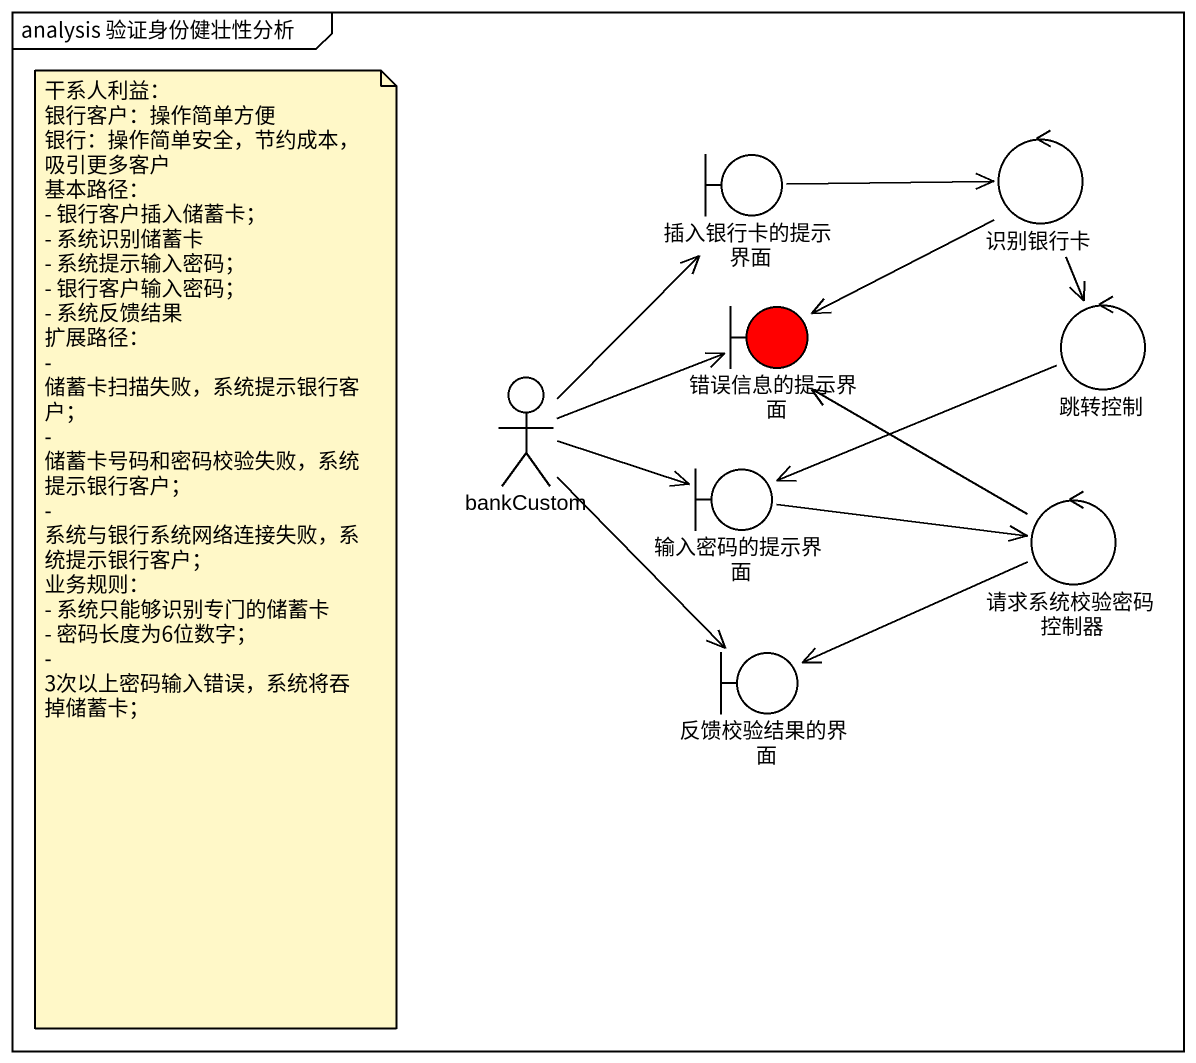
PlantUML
@startuml
mainframe analysis 验证身份健壮性分析
boundary 插入银行卡的提示界面
control 识别银行卡
boundary 错误信息的提示界面 #FF0000
control 跳转控制
actor bankCustom
boundary 输入密码的提示界面
control 请求系统校验密码控制器
boundary 反馈校验结果的界面
插入银行卡的提示界面 -right-> 识别银行卡
识别银行卡 --> 错误信息的提示界面
识别银行卡 --> 跳转控制
跳转控制 -left-> 输入密码的提示界面
bankCustom -up-> 插入银行卡的提示界面
bankCustom -right-> 错误信息的提示界面
bankCustom -right-> 输入密码的提示界面
bankCustom --> 反馈校验结果的界面
输入密码的提示界面 -right-> 请求系统校验密码控制器
请求系统校验密码控制器 -up-> 错误信息的提示界面
请求系统校验密码控制器 -left-> 反馈校验结果的界面
note as N1
  干系人利益：
  银行客户：操作简单方便
  银行：操作简单安全，节约成本，吸引更多客户
  基本路径：
  - 银行客户插入储蓄卡；
  - 系统识别储蓄卡
  - 系统提示输入密码；
  - 银行客户输入密码；
  - 系统反馈结果
  扩展路径：
  - 储蓄卡扫描失败，系统提示银行客户；
  - 储蓄卡号码和密码校验失败，系统提示银行客户；
  - 系统与银行系统网络连接失败，系统提示银行客户；
  业务规则：
  - 系统只能够识别专门的储蓄卡
  - 密码长度为6位数字；
  - 3次以上密码输入错误，系统将吞掉储蓄卡；
end note
@enduml
